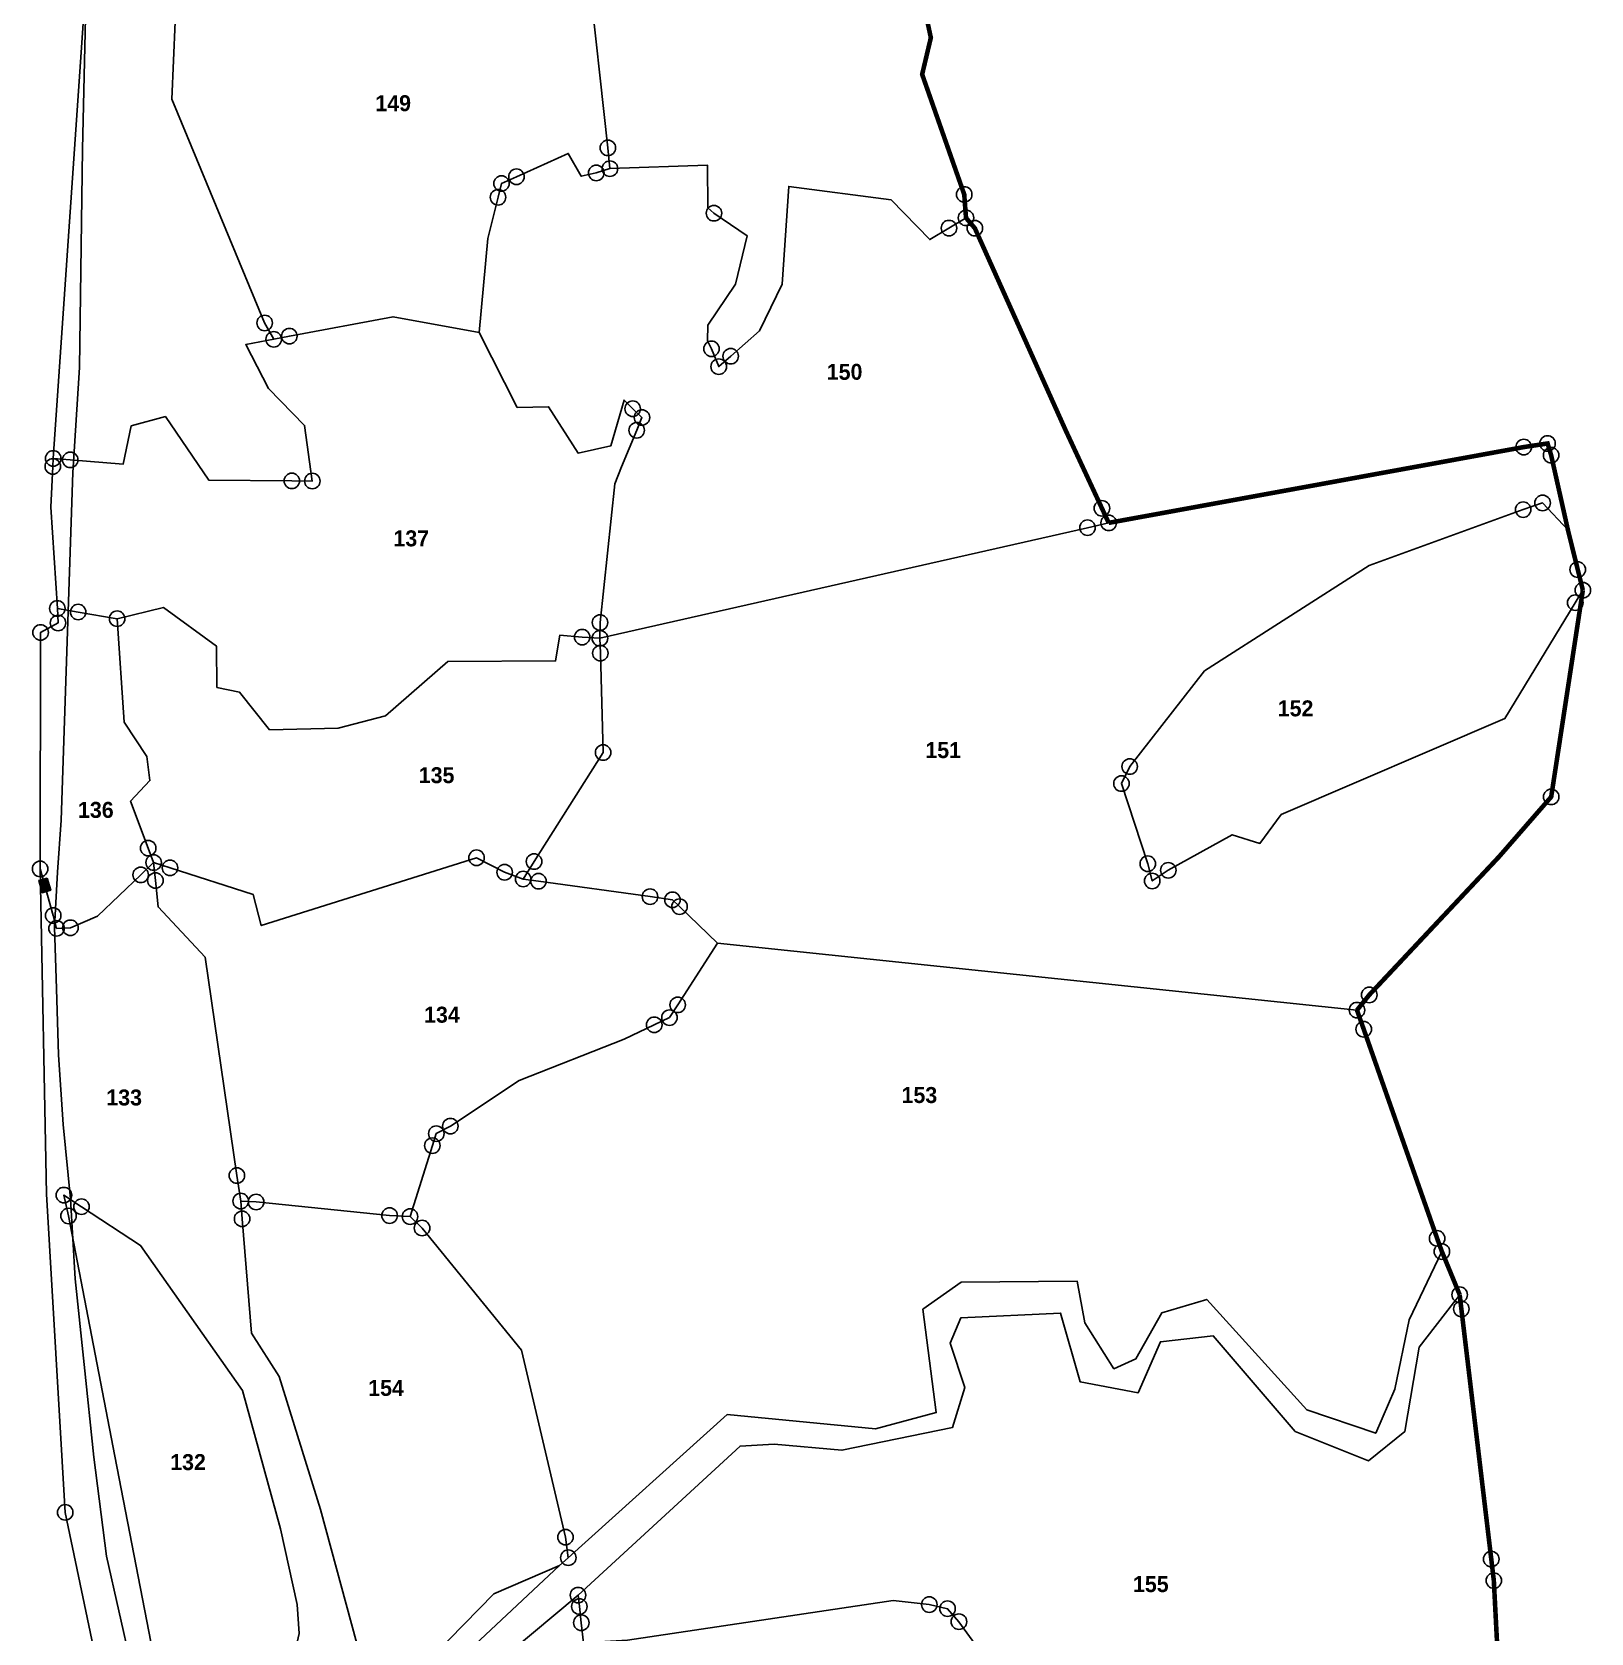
# Model space of a CAD drawing. Header units: metres. Extents: x 260330 to 264311, y 2217268 to 2221292.
# Drawn here: x 262259 to 263040, y 2218870 to 2219672 of the extents above; entities that cross this region are included whole.
import ezdxf

# ---------------------------------------------------------------- set-up
doc = ezdxf.new("R2010")
doc.units = ezdxf.units.M
doc.header["$MEASUREMENT"] = 0
for name, color, linetype in [('C-BRDG-FOUNDATION', 2, 'Continuous'), ('POLY_PARCEL', 6, 'Continuous'), ('POLY_ROAD', 30, 'Continuous'), ('POLY_WATER', 4, 'Continuous'), ('SYM_STONE', 1, 'Continuous'), ('V_BOUND_LINE', 7, 'Continuous')]:
    doc.layers.add(name, color=color, linetype=linetype)
doc.styles.add('TEXT_MAP', font='', dxfattribs={"height": 2.5})
doc.styles.get('TEXT_MAP').set_extended_font_data('Kruti Dev 050')

# ---------------------------------------------------------------- blocks, each defined once
blk = doc.blocks.new('STONE')
blk.add_circle((0, 0), 0.851)
blk = doc.blocks.new('STONESQUAREFILLED')
blk.add_hatch(color=256).paths.add_polyline_path([(0.7, -0.48), (0.7, 0.48), (-0.7, 0.48), (-0.7, -0.48)])
blk.add_lwpolyline([(-0.7, 0.48), (0.7, 0.48), (0.7, -0.48), (-0.7, -0.48)], close=True)

msp = doc.modelspace()

# ---------------------------------------------------------------- linework, layer by layer
at = {"layer": 'POLY_PARCEL', "ltscale": 10, "flags": 128}
for points in [[(262505.39, 2219816.87), (262505.66, 2219811.87), (262506.9, 2219788.26), (262526.55, 2219749.1), (262527.91, 2219746.39), (262526.93, 2219710.55), (262537.38, 2219703.56), (262547.28, 2219613.84), (262548.29, 2219603.44)], [(262379.93, 2219517.99), (262375.38, 2219526.16), (262328.93, 2219638.21), (262330.55, 2219676.94), (262330.84, 2219683.86)], [(262548.29, 2219603.44), (262541.45, 2219601.31), (262533.95, 2219599.68), (262527.43, 2219611.11), (262501.5, 2219599.4), (262494, 2219596.01), (262492.27, 2219589.12), (262487.11, 2219568.54), (262482.81, 2219521.34)], [(262548.29, 2219603.44), (262597.25, 2219605.12), (262597.32, 2219583.88), (262600.41, 2219581.12), (262617.04, 2219569.88), (262611.13, 2219545.63), (262597.28, 2219525.03), (262597.12, 2219517.16), (262599.18, 2219513.23), (262602.81, 2219504.28), (262608.8, 2219509.52), (262623.27, 2219522.19), (262634.58, 2219545.6), (262637.85, 2219594.51), (262689.11, 2219587.75), (262708.52, 2219567.91), (262718.12, 2219573.67), (262726.65, 2219578.79)], [(262482.81, 2219521.34), (262439.67, 2219529.29), (262387.76, 2219519.57), (262379.93, 2219517.99)], [(262482.81, 2219521.34), (262501.85, 2219483.88), (262517.54, 2219484.2), (262532.34, 2219461.01), (262548.68, 2219464.6), (262555.43, 2219487.55), (262559.72, 2219483.2), (262564.35, 2219478.82), (262561.72, 2219472.43), (262554.15, 2219454.08), (262550.84, 2219445.54), (262543.36, 2219376.13), (262543.3, 2219368.24)], [(262379.93, 2219517.99), (262365.88, 2219515.35), (262377.27, 2219493.36), (262395.41, 2219474.85), (262399.25, 2219447), (262388.99, 2219447.09), (262347.36, 2219447.44), (262325.71, 2219479.26), (262308.53, 2219474.57), (262304.48, 2219455.4), (262277.98, 2219457.61), (262269.6, 2219458.3), (262269.46, 2219458.32)], [(263028.16, 2219422.34), (263015.44, 2219436.05), (263005.7, 2219432.69), (262928.58, 2219404.63), (262846.06, 2219351.92), (262808.63, 2219304.02), (262804.5, 2219295.5), (262817.69, 2219255.35), (262819.91, 2219246.73), (262827.96, 2219252.06), (262859.98, 2219269.9), (262873.88, 2219265.55), (262884.58, 2219280.01), (262996.53, 2219328.03), (263031.79, 2219386.08), (263035.6, 2219392.34)], [(262543.3, 2219368.24), (262787.5, 2219423.65), (262798.12, 2219426.06)], [(262543.3, 2219368.24), (262534.4, 2219368.83), (262523.29, 2219369.89), (262521.07, 2219356.96), (262467.17, 2219356.58), (262435.82, 2219329.38), (262412.27, 2219323.21), (262377.84, 2219322.33), (262362.84, 2219341.19), (262351.49, 2219343.65), (262351.22, 2219364.34), (262324.7, 2219383.6), (262301.5, 2219378.05)], [(262301.5, 2219378.05), (262281.97, 2219381.39), (262271.54, 2219383.18)], [(262301.5, 2219378.05), (262305.03, 2219326.21), (262316.3, 2219309.12), (262317.94, 2219296.95), (262308.21, 2219286.61), (262317.06, 2219263.15), (262319.78, 2219255.94)], [(262504.85, 2219247.68), (262510.32, 2219256.44), (262544.89, 2219311.04), (262543.51, 2219360.8), (262543.3, 2219368.24)], [(262319.78, 2219255.94), (262313.29, 2219249.77), (262291.59, 2219229.12), (262278.08, 2219223.28), (262271.14, 2219222.98), (262269.46, 2219229.43), (262262.93, 2219252.75)], [(262319.78, 2219255.94), (262327.97, 2219253.3), (262369.65, 2219239.86), (262373.68, 2219224.4), (262481.49, 2219258.35), (262495.56, 2219251.08), (262504.85, 2219247.68)], [(262319.78, 2219255.94), (262320.67, 2219246.95), (262321.98, 2219233.7), (262345.58, 2219208.5), (262361.46, 2219099.21), (262363.4, 2219086.41)], [(262504.85, 2219247.68), (262512.53, 2219246.61), (262568.39, 2219238.86), (262579.63, 2219237.3), (262583.18, 2219233.87), (262602.14, 2219215.53)], [(262448.2, 2219078.65), (262459.37, 2219114.18), (262461.34, 2219120.17), (262468.39, 2219123.93), (262502.89, 2219146.77), (262555.39, 2219167.54), (262570.51, 2219174.68), (262578.13, 2219178.28), (262582.26, 2219184.68), (262602.14, 2219215.53)], [(262602.14, 2219215.53), (262922.47, 2219182.03)], [(262330.89, 2218818.41), (262323.11, 2218851.66), (262319.46, 2218859.62), (262300.32, 2218958.69), (262277.16, 2219078.95), (262274.84, 2219089.4), (262283.64, 2219083.61), (262313.23, 2219064.23), (262364.35, 2218991.52), (262383.33, 2218922.23), (262391.72, 2218884.36), (262392.63, 2218869.81), (262388.89, 2218853.29), (262385.36, 2218847.01), (262399.3, 2218846.33), (262397.63, 2218832.66), (262396.63, 2218824.44), (262388.19, 2218822.58), (262341.5, 2218812.28), (262332.77, 2218810.35), (262330.89, 2218818.41)], [(262363.4, 2219086.41), (262364.08, 2219077.52), (262368.72, 2219020.25), (262382.68, 2218998.5), (262403.4, 2218931.92), (262421.59, 2218864.8), (262422.96, 2218853.99), (262431.23, 2218853.53), (262452.84, 2218851.43), (262490.12, 2218889.67), (262523.13, 2218903.85)], [(262363.4, 2219086.41), (262371.1, 2219085.95), (262437.94, 2219079.15), (262448.2, 2219078.65)], [(262448.2, 2219078.65), (262454.22, 2219072.9), (262504.07, 2219011.69), (262526.05, 2218918.1), (262527.45, 2218907.81)], [(262532.33, 2218889.06), (262533, 2218883.37), (262533.97, 2218875.25), (262535.15, 2218865.23)], [(262535.15, 2218865.23), (262542.99, 2218865.71), (262557.14, 2218866.59), (262690.2, 2218886.42), (262708.26, 2218884.34), (262717.39, 2218882.29), (262723.11, 2218875.78), (262786.36, 2218788.8)]]:
    msp.add_lwpolyline(points, dxfattribs=at)
at = {"layer": 'POLY_ROAD', "ltscale": 10, "flags": 128}
for points in [[(262269.46, 2219458.32), (262287.67, 2219722.38), (262296.66, 2219854.77), (262306.6, 2220000.97), (262312.76, 2220076.55)], [(262331.07, 2218754.42), (262308.51, 2218853.8), (262296.14, 2218908.62), (262289.75, 2218958.21), (262284.92, 2219004.49), (262280.43, 2219047.54), (262278.14, 2219087.49), (262274.43, 2219124.72), (262272.14, 2219159.61), (262271.1, 2219192.78), (262270.14, 2219223.63), (262271.7, 2219251.16), (262273.42, 2219277.12), (262279.24, 2219451.21), (262282.58, 2219503.91), (262284.11, 2219613.25), (262286.53, 2219715.86)], [(262271.54, 2219383.18), (262268.28, 2219433.88), (262269.27, 2219454.3), (262269.46, 2219458.32)], [(262262.93, 2219252.75), (262263.16, 2219371.16), (262271.9, 2219375.93), (262271.54, 2219383.18)], [(262319.11, 2218740.9), (262302.85, 2218799.8), (262275.48, 2218930.52), (262266.18, 2219089.8), (262262.93, 2219252.75)]]:
    msp.add_lwpolyline(points, dxfattribs=at)
at = {"layer": 'POLY_WATER', "ltscale": 10, "flags": 128}
for points in [[(262527.45, 2218907.81), (262607.05, 2218979.45), (262681.38, 2218972.33), (262711.78, 2218980.48), (262705.03, 2219032.25), (262724.2, 2219045.76), (262782.39, 2219046.27), (262786.19, 2219025.36), (262800.74, 2219002.45), (262811.72, 2219007.46), (262824.7, 2219030.52), (262847.25, 2219037.2), (262897.43, 2218981.84), (262931.89, 2218970.18), (262941.48, 2218992.29), (262948.53, 2219026.92), (262965, 2219061.12)], [(262973.9, 2219039.53), (262970.77, 2219035.47), (262953.64, 2219013.22), (262946.41, 2218971.01), (262928.28, 2218956.34), (262891.53, 2218970.97), (262850.51, 2219018.86), (262824.06, 2219016), (262812.83, 2218990.34), (262783.83, 2218995.81), (262774.02, 2219030.34), (262724.1, 2219028.02), (262718.67, 2219015.33), (262726.11, 2218993.13), (262719.95, 2218973.07), (262664.51, 2218961.62), (262630.59, 2218964.75), (262613.53, 2218963.7), (262532.33, 2218889.06)], [(262319.11, 2218740.9), (262348.88, 2218762.5), (262348.44, 2218776.22), (262372.2, 2218777.29), (262419.82, 2218807.28), (262523.13, 2218903.85)], [(262523.13, 2218903.85), (262527.45, 2218907.81)], [(262532.33, 2218889.06), (262419.48, 2218794.78), (262321.27, 2218725.36)]]:
    msp.add_lwpolyline(points, dxfattribs=at)
at = {"layer": 'V_BOUND_LINE', "ltscale": 10, "const_width": 2.29, "flags": 128}
for points in [[(262708.89, 2219702.06), (262707.64, 2219694.18), (262705.94, 2219683.49), (262709.04, 2219669.01), (262704.68, 2219650.66), (262725.76, 2219590.53), (262726.65, 2219578.79)], [(262726.65, 2219578.79), (262731.08, 2219573.61), (262776.57, 2219472.37), (262794.72, 2219433.36), (262798.12, 2219426.06)], [(262798.12, 2219426.06), (263006, 2219464.01), (263017.92, 2219465.81), (263019.72, 2219459.95), (263028.16, 2219422.34)], [(263028.16, 2219422.34), (263033.04, 2219402.65), (263035.6, 2219392.34)], [(263035.6, 2219392.34), (263019.74, 2219288.84), (262993.65, 2219258.89), (262928.61, 2219189.65), (262922.47, 2219182.03)], [(262922.47, 2219182.03), (262925.85, 2219172.46), (262962.61, 2219067.74), (262965, 2219061.12)], [(262965, 2219061.12), (262973.9, 2219039.53)], [(262973.9, 2219039.53), (262974.75, 2219032.4), (262989.73, 2218907.1), (262991.01, 2218896.34), (262994.82, 2218822.79), (262995.4, 2218811.63)]]:
    msp.add_lwpolyline(points, dxfattribs=at)

# ---------------------------------------------------------------- block references
at = {"layer": 'SYM_STONE', "xscale": 4.571041181490074, "yscale": 4.571041181490074, "zscale": 4.571041181490074}
for name, p, rotation in [('STONE', (262547.28, 2219613.84), 357.2240163742465), ('STONE', (262494, 2219596.01), 357.2240163742465), ('STONE', (262501.5, 2219599.4), 357.2240163742465), ('STONE', (262541.45, 2219601.31), 357.2240163742465), ('STONE', (262548.29, 2219603.44), 357.2240163742465), ('STONE', (262492.27, 2219589.12), 357.2240163742465), ('STONE', (262725.76, 2219590.53), 357.2240163742465), ('STONE', (262600.41, 2219581.12), 357.2240163742465), ('STONE', (262718.12, 2219573.67), 357.2240163742465), ('STONE', (262726.65, 2219578.79), 357.2240163742465), ('STONE', (262731.08, 2219573.61), 357.2240163742465), ('STONE', (262375.38, 2219526.16), 357.2240163742465), ('STONE', (262379.93, 2219517.99), 357.2240163742465), ('STONE', (262387.76, 2219519.57), 357.2240163742465), ('STONE', (262599.18, 2219513.23), 357.2240163742465), ('STONE', (262608.8, 2219509.52), 357.2240163742465), ('STONE', (262602.81, 2219504.28), 357.2240163742465), ('STONE', (262559.72, 2219483.2), 357.2240163742465), ('STONE', (262564.35, 2219478.82), 357.2240163742465), ('STONE', (262561.72, 2219472.43), 357.2240163742465), ('STONE', (263006, 2219464.01), 357.2240163742465), ('STONE', (263017.92, 2219465.81), 357.2240163742465), ('STONE', (263019.72, 2219459.95), 357.2240163742465), ('STONE', (262269.27, 2219454.3), 357.2240163742465), ('STONE', (262269.46, 2219458.32), 357.2240163742465), ('STONE', (262277.98, 2219457.61), 357.2240163742465), ('STONE', (262388.99, 2219447.09), 357.2240163742465), ('STONE', (262399.25, 2219447), 357.2240163742465), ('STONE', (263015.44, 2219436.05), 357.2240163742465), ('STONE', (262794.72, 2219433.36), 357.2240163742465), ('STONE', (263005.7, 2219432.69), 357.2240163742465), ('STONE', (262787.5, 2219423.65), 357.2240163742465), ('STONE', (262798.12, 2219426.06), 357.2240163742465), ('STONE', (263033.04, 2219402.65), 357.2240163742465), ('STONE', (263035.6, 2219392.34), 357.2240163742465), ('STONE', (262271.54, 2219383.18), 357.2240163742465), ('STONE', (262281.97, 2219381.39), 357.2240163742465), ('STONE', (263031.79, 2219386.08), 357.2240163742465), ('STONE', (262271.9, 2219375.93), 357.2240163742465), ('STONE', (262301.5, 2219378.05), 357.2240163742465), ('STONE', (262543.36, 2219376.13), 357.2240163742465), ('STONE', (262263.16, 2219371.16), 357.2240163742465), ('STONE', (262534.4, 2219368.83), 357.2240163742465), ('STONE', (262543.3, 2219368.24), 357.2240163742465), ('STONE', (262543.51, 2219360.8), 357.2240163742465), ('STONE', (262544.89, 2219311.04), 357.2240163742465), ('STONE', (262808.63, 2219304.02), 357.2240163742465), ('STONE', (262804.5, 2219295.5), 357.2240163742465), ('STONE', (263019.74, 2219288.84), 357.2240163742465), ('STONE', (262317.06, 2219263.15), 357.2240163742465), ('STONE', (262262.93, 2219252.75), 357.2240163742465), ('STONE', (262319.78, 2219255.94), 357.2240163742465), ('STONE', (262327.97, 2219253.3), 357.2240163742465), ('STONE', (262481.49, 2219258.35), 357.2240163742465), ('STONE', (262495.56, 2219251.08), 357.2240163742465), ('STONE', (262510.32, 2219256.44), 357.2240163742465), ('STONE', (262817.69, 2219255.35), 357.2240163742465), ('STONE', (262827.96, 2219252.06), 357.2240163742465), ('STONESQUAREFILLED', (262265.24, 2219244.52), 285.637557462139), ('STONE', (262313.29, 2219249.77), 357.2240163742465), ('STONE', (262320.67, 2219246.95), 357.2240163742465), ('STONE', (262504.85, 2219247.68), 357.2240163742465), ('STONE', (262512.53, 2219246.61), 357.2240163742465), ('STONE', (262819.91, 2219246.73), 357.2240163742465), ('STONE', (262568.39, 2219238.86), 357.2240163742465), ('STONE', (262579.63, 2219237.3), 357.2240163742465), ('STONE', (262269.46, 2219229.43), 357.2240163742465), ('STONE', (262583.18, 2219233.87), 357.2240163742465), ('STONE', (262271.14, 2219222.98), 357.2240163742465), ('STONE', (262278.08, 2219223.28), 357.2240163742465), ('STONE', (262928.61, 2219189.65), 357.2240163742465), ('STONE', (262582.26, 2219184.68), 357.2240163742465), ('STONE', (262922.47, 2219182.03), 357.2240163742465), ('STONE', (262570.51, 2219174.68), 357.2240163742465), ('STONE', (262578.13, 2219178.28), 357.2240163742465), ('STONE', (262925.85, 2219172.46), 357.2240163742465), ('STONE', (262468.39, 2219123.93), 357.2240163742465), ('STONE', (262461.34, 2219120.17), 357.2240163742465), ('STONE', (262459.37, 2219114.18), 357.2240163742465), ('STONE', (262361.46, 2219099.21), 357.2240163742465), ('STONE', (262274.84, 2219089.4), 357.2240163742465), ('STONE', (262283.64, 2219083.61), 357.2240163742465), ('STONE', (262363.4, 2219086.41), 357.2240163742465), ('STONE', (262371.1, 2219085.95), 357.2240163742465), ('STONE', (262277.16, 2219078.95), 357.2240163742465), ('STONE', (262364.08, 2219077.52), 357.2240163742465), ('STONE', (262437.94, 2219079.15), 357.2240163742465), ('STONE', (262448.2, 2219078.65), 357.2240163742465), ('STONE', (262454.22, 2219072.9), 357.2240163742465), ('STONE', (262962.61, 2219067.74), 357.2240163742465), ('STONE', (262965, 2219061.12), 357.2240163742465), ('STONE', (262973.9, 2219039.53), 357.2240163742465), ('STONE', (262974.75, 2219032.4), 357.2240163742465), ('STONE', (262275.48, 2218930.52), 357.2240163742465), ('STONE', (262526.05, 2218918.1), 357.2240163742465), ('STONE', (262527.45, 2218907.81), 357.2240163742465), ('STONE', (262989.73, 2218907.1), 357.2240163742465), ('STONE', (262991.01, 2218896.34), 357.2240163742465), ('STONE', (262532.33, 2218889.06), 357.2240163742465), ('STONE', (262533, 2218883.37), 357.2240163742465), ('STONE', (262708.26, 2218884.34), 357.2240163742465), ('STONE', (262717.39, 2218882.29), 357.2240163742465), ('STONE', (262533.97, 2218875.25), 357.2240163742465), ('STONE', (262723.11, 2218875.78), 357.2240163742465)]:
    msp.add_blockref(name, p, dxfattribs=dict(at, rotation=rotation))

# ---------------------------------------------------------------- texts
at = {"layer": 'C-BRDG-FOUNDATION', "color": 0, "char_height": 8, "attachment_point": 1, "style": 'TEXT_MAP'}
for s, width, insert in [('{\\fKruti Dev 050|b1|i0|c0|p2;\\C256;\\c0;149}', 2.813, (262430.82, 2219640.23)), ('{\\fKruti Dev 050|b1|i0|c0|p2;\\C256;\\c0;150}', 8, (262656.92, 2219505.69)), ('{\\fKruti Dev 050|b1|i0|c0|p2;\\C256;\\c0;137}', 8, (262439.88, 2219422.31)), ('{\\fKruti Dev 050|b1|i0|c0|p2;\\C256;\\c0;152}', 2.813, (262882.79, 2219337.16)), ('{\\fKruti Dev 050|b1|i0|c0|p2;\\C256;\\c0;151}', 2.813, (262706.3, 2219316.25)), ('{\\fKruti Dev 050|b1|i0|c0|p2;\\C256;\\c0;135}', 2.813, (262452.58, 2219303.7)), ('{\\fKruti Dev 050|b1|i0|c0|p2;\\C256;\\c0;136}', 2.813, (262281.9, 2219286.33)), ('{\\fKruti Dev 050|b1|i0|c0|p2;\\C256;\\c0;134}', 2.813, (262455.24, 2219183.76)), ('{\\fKruti Dev 050|b1|i0|c0|p2;\\C256;\\c0;153}', 2.813, (262694.36, 2219143.52)), ('{\\fKruti Dev 050|b1|i0|c0|p2;\\C256;\\c0;133}', 8, (262296.09, 2219142.29)), ('{\\fKruti Dev 050|b1|i0|c0|p2;\\C256;\\c0;154}', 8, (262427.24, 2218996.85)), ('{\\fKruti Dev 050|b1|i0|c0|p2;\\C256;\\c0;132}', 2.813, (262328.09, 2218959.69)), ('{\\fKruti Dev 050|b1|i0|c0|p2;\\C256;\\c0;155}', 8, (262810.29, 2218898.58))]:
    msp.add_mtext_dynamic_manual_height_columns(s, width=width, gutter_width=1, heights=[0], dxfattribs=dict(at, insert=insert))

doc.saveas('drawing.dxf')
